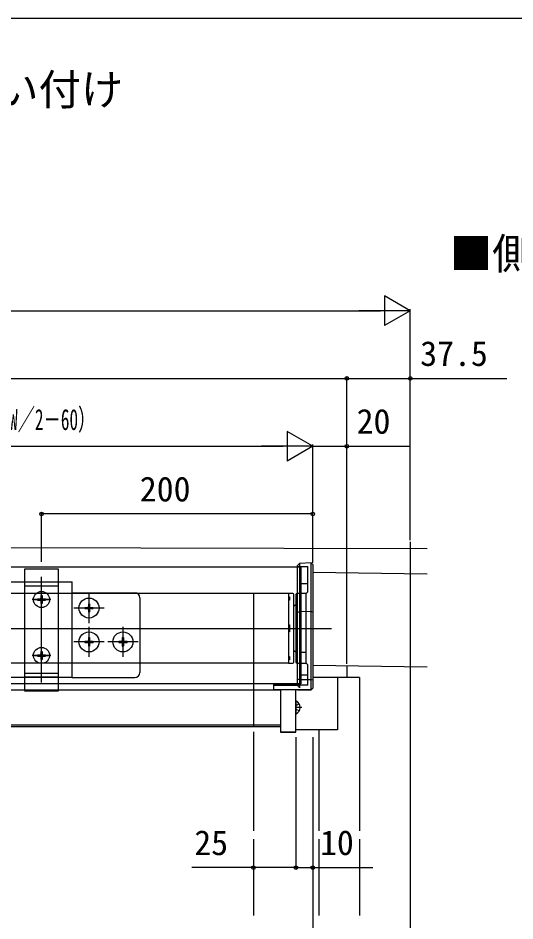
# Model space of a CAD drawing. Units: millimetres, scale not verified. Extents: x -875 to 875, y -1318 to 1308.
# Drawn here: x -497 to -204, y 699 to 1232 of the extents above; entities that cross this region are included whole.
import ezdxf
from ezdxf.enums import TextEntityAlignment as Align

# ---------------------------------------------------------------- set-up
doc = ezdxf.new("R2010")
doc.units = ezdxf.units.MM
doc.header["$LTSCALE"] = 8
for name, color, linetype in [('0-1_USER1', 3, 'Continuous'), ('0-4_YKK_12', 2, 'Continuous'), ('0-5_YKK_13', 4, 'Continuous'), ('0-6_YKK_D', 6, 'Continuous'), ('0-7_YKK_ZWAK', 7, 'Continuous')]:
    doc.layers.add(name, color=color, linetype=linetype)
doc.styles.add('ＭＳ ゴシック', font='')
doc.styles.get('ＭＳ ゴシック').set_extended_font_data('MS Gothic')

msp = doc.modelspace()

# ---------------------------------------------------------------- linework, layer by layer
at = {"layer": '0-4_YKK_12'}
for p, q in [((-265.5, 922.691), (-265.5, 246.691)), ((-255.5, 918.712), (-850.5, 919.691)), ((-332, 907.891), (-774, 907.891)), ((-330, 907.891), (-332, 907.891)), ((-330, 907.891), (-330, 838.891)), ((-483, 839.691), (-483, 902.091)), ((-255.5, 903.712), (-323, 904.691)), ((-337.25, 892.191), (-768.75, 892.191)), ((-455, 892.591), (-455, 874.791)), ((-337.25, 892.191), (-337.25, 851.191)), ((-477.5, 888.691), (-488.5, 888.691)), ((-488.15, 888.691), (-477.85, 888.691)), ((-446.1, 883.691), (-463.9, 883.691)), ((-794, 871.691), (-312, 871.691)), ((-455, 872.591), (-455, 854.791)), ((-435, 872.591), (-435, 854.791)), ((-446.1, 863.691), (-463.9, 863.691)), ((-426.1, 863.691), (-443.9, 863.691)), ((-477.5, 855.691), (-488.5, 855.691)), ((-488.15, 855.691), (-477.85, 855.691)), ((-337.25, 851.191), (-768.75, 851.191)), ((-255.5, 848.712), (-323, 849.691)), ((-303, 849.691), (-303, 842.691)), ((-303, 842.691), (-323, 842.691)), ((-295.5, 842.691), (-295.5, 752.191)), ((-332, 838.891), (-774, 838.891)), ((-330, 838.891), (-332, 838.891)), ((-342, 835.185), (-764, 835.185)), ((-342, 814.446), (-764, 814.446)), ((-342, 813.624), (-764, 813.624)), ((-308.5, 811.691), (-333, 811.691)), ((-319.5, 811.691), (-319.5, 752.191)), ((-319.5, 747.191), (-319.5, 702.191)), ((-295.5, 747.191), (-295.5, 702.191))]:
    msp.add_line(p, q, dxfattribs=at)
msp.add_lwpolyline([(-295.5, 842.691), (-308.5, 842.691), (-308.5, 811.691)], dxfattribs=at)
at = {"layer": '0-5_YKK_13'}
for p, q in [((-330.935, 909.906), (-332, 908.841)), ((-332, 908.22), (-326, 908.22)), ((-323.998, 910.33), (-330.935, 909.906)), ((-330.935, 909.906), (-330.935, 836.541)), ((-330, 897.941), (-330, 908.22)), ((-326, 893.191), (-326, 908.22)), ((-323.998, 835.442), (-323.998, 910.33)), ((-501, 899.091), (-465, 899.091)), ((-493, 896.691), (-473, 896.691)), ((-465, 842.691), (-465, 899.091)), ((-326, 897.941), (-330, 897.941)), ((-483.35, 891.041), (-482.65, 891.041)), ((-483.35, 891.041), (-483.35, 889.541)), ((-482.65, 891.041), (-482.65, 889.541)), ((-465, 892.691), (-428, 892.691)), ((-358, 892.191), (-358, 813.624)), ((-334.25, 851.691), (-334.25, 891.691)), ((-333, 891.691), (-333, 851.691)), ((-327, 892.191), (-332.5, 892.191)), ((-327, 892.191), (-326, 893.191)), ((-327, 851.191), (-327, 892.191)), ((-327, 851.191), (-327, 892.191)), ((-485.35, 889.041), (-485.35, 888.341)), ((-485.35, 889.041), (-483.85, 889.041)), ((-485.35, 888.341), (-483.85, 888.341)), ((-483.35, 887.841), (-483.35, 886.341)), ((-483.35, 886.341), (-482.65, 886.341)), ((-482.65, 887.841), (-482.65, 886.341)), ((-482.15, 889.041), (-480.65, 889.041)), ((-482.15, 888.341), (-480.65, 888.341)), ((-480.65, 889.041), (-480.65, 888.341)), ((-455.35, 886.191), (-454.65, 886.191)), ((-455.35, 886.191), (-455.35, 884.541)), ((-454.65, 886.191), (-454.65, 884.541)), ((-425, 889.691), (-425, 845.691)), ((-336.75, 888.36), (-337.25, 888.36)), ((-333.7, 885.091), (-333.8, 885.091)), ((-457.5, 884.041), (-457.5, 883.341)), ((-457.5, 884.041), (-455.85, 884.041)), ((-457.5, 883.341), (-455.85, 883.341)), ((-455.35, 882.841), (-455.35, 881.191)), ((-455.35, 881.191), (-454.65, 881.191)), ((-454.65, 882.841), (-454.65, 881.191)), ((-454.15, 884.041), (-452.5, 884.041)), ((-454.15, 883.341), (-452.5, 883.341)), ((-452.5, 884.041), (-452.5, 883.341)), ((-330.935, 881.412), (-332, 881.104)), ((-323.998, 881.534), (-330.935, 881.412)), ((-323, 881.28), (-323.998, 881.534)), ((-457.5, 864.041), (-457.5, 863.341)), ((-457.5, 864.041), (-455.85, 864.041)), ((-455.35, 866.191), (-454.65, 866.191)), ((-455.35, 866.191), (-455.35, 864.541)), ((-454.65, 866.191), (-454.65, 864.541)), ((-454.15, 864.041), (-452.5, 864.041)), ((-452.5, 864.041), (-452.5, 863.341)), ((-437.5, 864.041), (-437.5, 863.341)), ((-437.5, 864.041), (-435.85, 864.041)), ((-435.35, 866.191), (-434.65, 866.191)), ((-435.35, 866.191), (-435.35, 864.541)), ((-434.65, 866.191), (-434.65, 864.541)), ((-434.15, 864.041), (-432.5, 864.041)), ((-432.5, 864.041), (-432.5, 863.341)), ((-457.5, 863.341), (-455.85, 863.341)), ((-455.35, 862.841), (-455.35, 861.191)), ((-455.35, 861.191), (-454.65, 861.191)), ((-454.65, 862.841), (-454.65, 861.191)), ((-454.15, 863.341), (-452.5, 863.341)), ((-437.5, 863.341), (-435.85, 863.341)), ((-435.35, 862.841), (-435.35, 861.191)), ((-435.35, 861.191), (-434.65, 861.191)), ((-434.65, 862.841), (-434.65, 861.191)), ((-434.15, 863.341), (-432.5, 863.341)), ((-333.8, 858.291), (-333.7, 858.291)), ((-485.35, 856.041), (-485.35, 855.341)), ((-485.35, 856.041), (-483.85, 856.041)), ((-485.35, 855.341), (-483.85, 855.341)), ((-483.35, 858.041), (-482.65, 858.041)), ((-483.35, 858.041), (-483.35, 856.541)), ((-483.35, 854.841), (-483.35, 853.341)), ((-483.35, 853.341), (-482.65, 853.341)), ((-482.65, 858.041), (-482.65, 856.541)), ((-482.65, 854.841), (-482.65, 853.341)), ((-482.15, 856.041), (-480.65, 856.041)), ((-482.15, 855.341), (-480.65, 855.341)), ((-480.65, 856.041), (-480.65, 855.341)), ((-336.75, 853.022), (-337.25, 853.022)), ((-330, 857.641), (-327, 857.641)), ((-330, 850.891), (-330, 857.641)), ((-337.25, 851.191), (-334.75, 851.191)), ((-332.5, 851.191), (-327, 851.191)), ((-330, 844.141), (-330, 850.891)), ((-326, 850.191), (-327, 851.191)), ((-326, 838.091), (-326, 850.191)), ((-465, 842.691), (-501, 842.691)), ((-493, 845.213), (-473, 845.213)), ((-493, 843.048), (-473, 843.048)), ((-465, 842.691), (-428, 842.691)), ((-326, 844.141), (-330, 844.141)), ((-346, 835.619), (-346, 838.891)), ((-326, 838.091), (-346, 838.091)), ((-333.688, 838.091), (-332, 838.091)), ((-332, 837.925), (-332, 841.657)), ((-323.998, 841.209), (-330.935, 841.337)), ((-323.998, 841.209), (-323, 841.475)), ((-323, 841.475), (-323, 836.392)), ((-342, 835.591), (-342, 810.412)), ((-335.743, 835.501), (-324, 835.399)), ((-333, 810.412), (-333, 835.591)), ((-324, 835.399), (-323, 836.382)), ((-324, 835.44), (-323.998, 835.442)), ((-324, 835.399), (-324, 835.44)), ((-323.998, 835.442), (-323, 836.392)), ((-333, 828.612), (-333, 821.421)), ((-331.034, 827.066), (-332.849, 826.161)), ((-333, 825.878), (-332.849, 826.161)), ((-329.488, 825.016), (-333, 825.016)), ((-333, 824.154), (-332.849, 823.871)), ((-331.034, 822.966), (-332.849, 823.871)), ((-358, 810.624), (-358, 752.191)), ((-333, 810.412), (-342, 810.412)), ((-342, 810.412), (-333, 810.412)), ((-358, 747.191), (-358, 702.191))]:
    msp.add_line(p, q, dxfattribs=at)
msp.add_lwpolyline([(-473, 906.691), (-493, 906.691), (-493, 834.724), (-473, 834.724)], close=True, dxfattribs=at)
for points in [[(-330.935, 841.337), (-332, 841.657), (-332, 881.104), (-332, 908.841)], [(-323.998, 910.33), (-323, 909.447), (-323, 881.28), (-323, 841.475)], [(-334.75, 892.191), (-337.25, 892.191), (-337.25, 851.191)], [(-337.25, 890.36), (-336.75, 890.36), (-336.75, 889.925)], [(-337.25, 889.925), (-336.75, 889.925), (-336.75, 888.36)], [(-337.25, 873.691), (-336.75, 873.691), (-336.75, 869.691), (-337.25, 869.691)], [(-337.25, 855.022), (-336.75, 855.022), (-336.75, 853.457)], [(-337.25, 853.457), (-336.75, 853.457), (-336.75, 853.022)], [(-323, 836.392), (-323, 836.382), (-324, 835.399), (-346, 835.591), (-346, 835.619)]]:
    msp.add_lwpolyline(points, dxfattribs=at)
for centre, radius in [((-483, 888.691), 4.75), ((-455, 883.691), 5.9), ((-455, 863.691), 5.9), ((-435, 863.691), 5.9), ((-483, 855.691), 4.75)]:
    msp.add_circle(centre, radius, dxfattribs=at)
for centre, radius, start, end in [((-428, 889.691), 3, 0, 90), ((-334.75, 891.691), 0.5, 0, 90), ((-332.5, 891.691), 0.5, 90, 180), ((-483.85, 889.541), 0.5, 270, 0), ((-483.85, 887.841), 0.5, 0, 90), ((-482.15, 889.541), 0.5, 180, 270), ((-482.15, 887.841), 0.5, 90, 180), ((-333.8, 884.091), 1, 90, 116.74619), ((-333.7, 885.791), 0.7, 270, 0), ((-455.85, 884.541), 0.5, 270, 0), ((-455.85, 882.841), 0.5, 0, 90), ((-454.15, 884.541), 0.5, 180, 270), ((-454.15, 882.841), 0.5, 90, 180), ((-455.85, 864.541), 0.5, 270, 0), ((-454.15, 864.541), 0.5, 180, 270), ((-435.85, 864.541), 0.5, 270, 0), ((-434.15, 864.541), 0.5, 180, 270), ((-455.85, 862.841), 0.5, 0, 90), ((-454.15, 862.841), 0.5, 90, 180), ((-435.85, 862.841), 0.5, 0, 90), ((-434.15, 862.841), 0.5, 90, 180), ((-333.8, 859.291), 1, 243.25381, 270), ((-333.7, 857.591), 0.7, 0, 90), ((-483.85, 856.541), 0.5, 270, 0), ((-483.85, 854.841), 0.5, 0, 90), ((-482.15, 856.541), 0.5, 180, 270), ((-482.15, 854.841), 0.5, 90, 180), ((-334.75, 851.691), 0.5, 270, 0), ((-332.5, 851.691), 0.5, 180, 270), ((-428, 845.691), 3, 270, 0), ((-332.846, 828.612), 0.154, 62.71904, 180), ((-334.7, 825.016), 4.2, 297.28096, 62.71904), ((-332.846, 821.421), 0.154, 180, 297.28096)]:
    msp.add_arc(centre, radius, start, end, dxfattribs=at)
for centre, major_axis, ratio, start_param, end_param in [((-392.273, 843.591), (106.274, -3.038), 0.043144, 5.1641159, 5.2974925), ((-332.002, 837.091), (0.963, -0.856), 0.536583, 0.4450004, 2.0139316), ((-390.905, 842.993), (124.392, -4.205), 0.050451, 5.0834275, 5.2819845)]:
    msp.add_ellipse(centre, major_axis=major_axis, ratio=ratio, start_param=start_param, end_param=end_param, dxfattribs=at)
at = {"layer": '0-6_YKK_D'}
for p, q in [((-265.5, 1059.21), (-280.655, 1067.96)), ((-280.655, 1067.96), (-280.655, 1050.46)), ((-823, 1059.21), (-283, 1059.21)), ((-265.5, 1059.21), (-295.811, 1059.21)), ((-265.5, 1059.21), (-280.655, 1050.46)), ((-265.5, 923.691), (-265.5, 1060.21)), ((-803, 1019.21), (-303, 1019.21)), ((-303, 850.691), (-303, 1020.21)), ((-303, 850.691), (-303, 1020.21)), ((-265.5, 923.691), (-265.5, 1020.21)), ((-323, 979.21), (-338.155, 987.96)), ((-338.155, 987.96), (-338.155, 970.46)), ((-765.5, 979.21), (-340.5, 979.21)), ((-323, 979.21), (-353.311, 979.21)), ((-323, 979.21), (-338.155, 970.46)), ((-323, 910.891), (-323, 980.21)), ((-323, 910.447), (-323, 980.21)), ((-303, 850.691), (-303, 980.21)), ((-483, 910.891), (-483, 940.21)), ((-323, 939.21), (-483, 939.21)), ((-323, 910.891), (-323, 940.21)), ((-333, 807.412), (-333, 729.412)), ((-333, 807.412), (-333, 729.412)), ((-323, 807.412), (-323, 666.891)), ((-323, 807.412), (-323, 729.412))]:
    msp.add_line(p, q, dxfattribs=at)
for points in [[(-303, 1019.21), (-265.5, 1019.21), (-208.609, 1019.21)], [(-323, 979.21), (-303, 979.21), (-266.109, 979.21)], [(-333, 730.412), (-358, 730.412), (-394.436, 730.412)], [(-333, 730.412), (-323, 730.412), (-287.7, 730.412)]]:
    msp.add_lwpolyline(points, dxfattribs=at)
for centre, radius in [((-303, 1019.21), 1.075), ((-303, 1019.21), 1.062), ((-265.5, 1019.21), 1.075), ((-303, 979.21), 1.075), ((-483, 939.21), 1.075), ((-323, 939.21), 1.075), ((-358, 730.412), 1.075), ((-333, 730.412), 1.075), ((-333, 730.412), 1.075), ((-323, 730.412), 1.075)]:
    msp.add_circle(centre, radius, dxfattribs=at)
at = {"layer": '0-7_YKK_ZWAK'}
msp.add_line((-875, 1232), (875, 1232), dxfattribs=at)

# ---------------------------------------------------------------- texts
at = {"layer": '0-1_USER1', "style": 'ＭＳ ゴシック'}
for s, p in [('■アウターシェード テラス囲い付け', (-847.256, 1175.125)), ('■側面図', (-242.256, 1078.267))]:
    msp.add_text(s, height=18.33, dxfattribs=at).set_placement(p, align=Align.BOTTOM_LEFT)
at = {"layer": '0-6_YKK_D', "style": 'ＭＳ ゴシック'}
for s, p in [('37.5', (-259.677, 1022.21)), ('20', (-297.177, 982.21)), ('200', (-425.045, 942.21)), ('25', (-392.914, 733.412)), ('10', (-318.768, 733.412))]:
    msp.add_text(s, height=14.66, dxfattribs=at).set_placement(p, align=Align.BOTTOM_LEFT)
at = {"layer": '0-6_YKK_D', "style": 'ＭＳ ゴシック', "width": 0.6}
msp.add_text('製品W:テラス囲いW－115  （横並べの場合：テラス囲いW／2－60）', height=12.46, dxfattribs=at).set_placement((-757, 985.012), align=Align.BOTTOM_LEFT)

doc.saveas('drawing.dxf')
